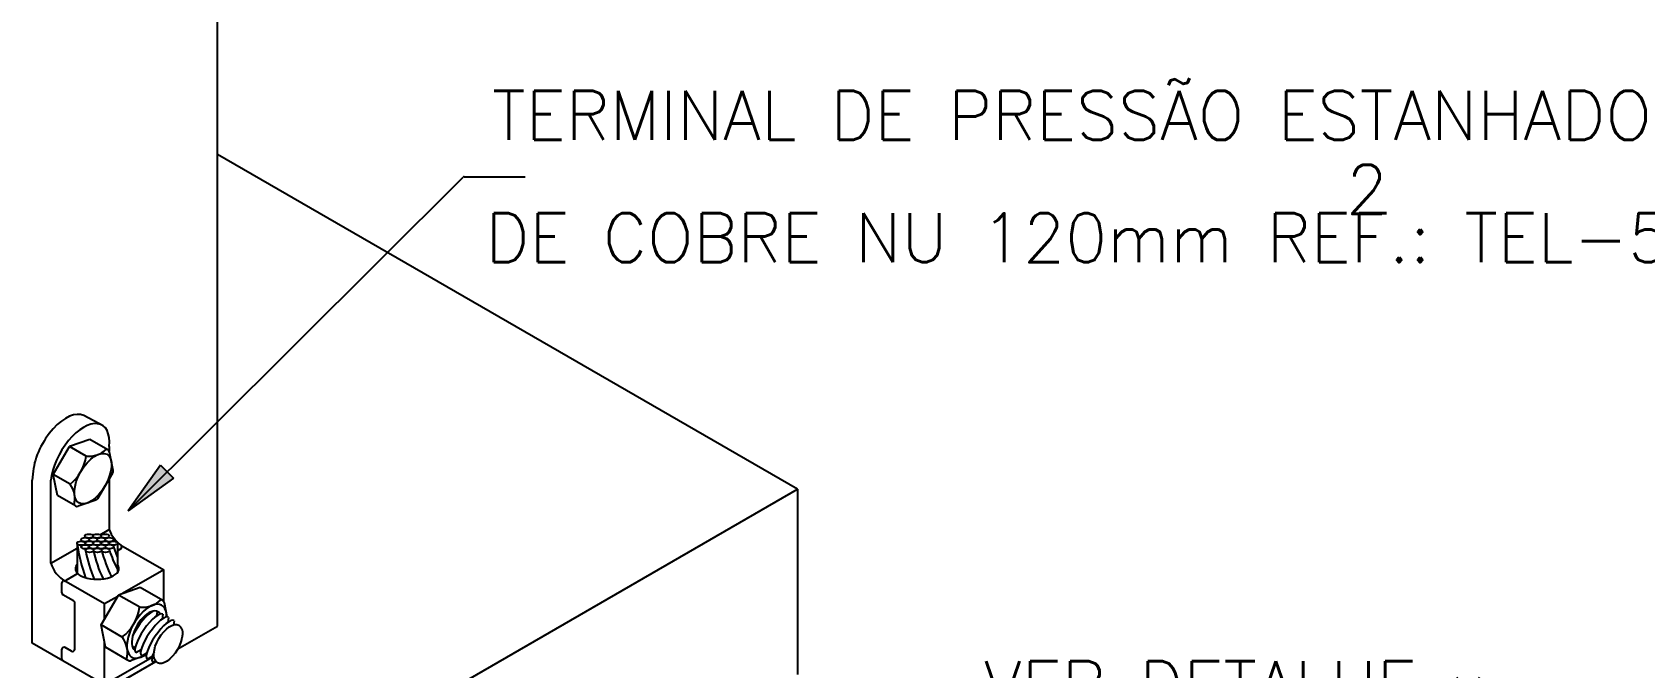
# Model space of a CAD drawing. Header units: millimetres. Extents: x -5284.5 to -5268.1, y -4645.5 to -4626.8.
# Drawn here: x -5278.47 to -5271.89, y -4636.73 to -4634.13 of the extents above; entities that cross this region are included whole.
import ezdxf

# ---------------------------------------------------------------- set-up
doc = ezdxf.new("R2010")
doc.units = ezdxf.units.MM
doc.header["$LTSCALE"] = 10
doc.layers.add('Termotécnica', color=7, linetype='Continuous')
doc.styles.add('r80', font='romans.shx')

msp = doc.modelspace()

# ---------------------------------------------------------------- linework, layer by layer
at = {"layer": 'Termotécnica', "color": 2}
for p, q in [((-5277.7162, -4636.5567), (-5277.7162, -4632.3034)), ((-5275.3502, -4635.9986), (-5277.7162, -4634.6325)), ((-5278.0813, -4636.0862), (-5276.7136, -4634.7242)), ((-5276.7105, -4634.7234), (-5276.4609, -4634.7234)), ((-5278.1833, -4635.74), (-5278.2623, -4635.6978)), ((-5278.1582, -4635.8233), (-5278.1582, -4635.8435)), ((-5277.9494, -4635.8998), (-5278.0813, -4636.0862)), ((-5277.9494, -4635.8998), (-5277.8961, -4635.9527)), ((-5278.4684, -4635.9241), (-5278.4723, -4635.9616)), ((-5278.4723, -4636.6269), (-5278.4723, -4635.9616)), ((-5278.3963, -4636.3001), (-5278.3963, -4635.9616)), ((-5278.1582, -4635.9554), (-5278.1582, -4636.1626)), ((-5277.8961, -4635.9527), (-5278.0813, -4636.0862)), ((-5277.4899, -4637.2339), (-5275.3502, -4635.9986)), ((-5275.3502, -4635.9986), (-5275.3502, -4636.7547)), ((-5278.1953, -4636.184), (-5278.1582, -4636.1626)), ((-5278.1108, -4636.2263), (-5277.936, -4636.3272)), ((-5278.3963, -4636.3001), (-5278.2897, -4636.2386)), ((-5278.1108, -4636.2414), (-5278.1248, -4636.2494)), ((-5278.2864, -4636.3428), (-5278.3346, -4636.3706)), ((-5277.936, -4636.3272), (-5278.1044, -4636.4245)), ((-5277.936, -4636.4565), (-5277.936, -4636.3272)), ((-5278.3513, -4636.4213), (-5278.3513, -4636.3811)), ((-5278.1772, -4636.4665), (-5278.3433, -4636.3706)), ((-5278.0325, -4636.3996), (-5278.1205, -4636.4301)), ((-5277.9399, -4636.453), (-5278.0325, -4636.3996)), ((-5278.3034, -4636.4539), (-5278.3469, -4636.4288)), ((-5278.299, -4636.6515), (-5278.299, -4636.4615)), ((-5278.1908, -4636.5519), (-5278.1205, -4636.4301)), ((-5278.1237, -4636.4356), (-5278.1772, -4636.4665)), ((-5278.1772, -4636.5283), (-5278.1772, -4636.4665)), ((-5278.0339, -4636.4803), (-5278.1205, -4636.4301)), ((-5277.9223, -4636.5192), (-5277.9332, -4636.4626)), ((-5278.1048, -4636.6016), (-5278.1908, -4636.5519)), ((-5278.1732, -4636.6433), (-5278.1908, -4636.5519)), ((-5277.9631, -4636.4968), (-5277.9656, -4636.5157)), ((-5277.9397, -4636.5083), (-5277.9424, -4636.5291)), ((-5277.9166, -4636.5217), (-5277.9193, -4636.5425)), ((-5277.8934, -4636.535), (-5277.8956, -4636.5518)), ((-5277.8784, -4636.6501), (-5277.7162, -4636.5567)), ((-5278.1772, -4636.7973), (-5278.1772, -4636.6227)), ((-5278.1772, -4636.7973), (-5278.4723, -4636.6269)), ((-5278.3513, -4636.6918), (-5278.3513, -4636.6515)), ((-5278.3121, -4636.6591), (-5278.3382, -4636.644)), ((-5277.9828, -4636.6851), (-5278.1772, -4636.7973)), ((-5278.0807, -4636.6968), (-5278.1732, -4636.6433)), ((-5278.0067, -4636.6763), (-5278.069, -4636.6979)), ((-5278.0614, -4636.6455), (-5278.0514, -4636.6398)), ((-5278.049, -4636.665), (-5278.0282, -4636.6532)), ((-5278.0259, -4636.6783), (-5278.005, -4636.6665)), ((-5278.0027, -4636.6917), (-5277.9819, -4636.6799)), ((-5278.0907, -4636.7722), (-5277.9676, -4636.7014)), ((-5277.9796, -4636.7051), (-5277.9694, -4636.6993))]:
    msp.add_line(p, q, dxfattribs=at)
at = {"layer": 'Termotécnica', "color": 3}
for p, q in [((-5278.3863, -4635.9379), (-5278.3204, -4635.8236)), ((-5278.2379, -4635.795), (-5278.3204, -4635.8236)), ((-5278.252, -4635.8631), (-5278.3204, -4635.8236)), ((-5278.1634, -4635.838), (-5278.2379, -4635.795)), ((-5278.1426, -4635.922), (-5278.157, -4635.847)), ((-5278.3699, -4636.0236), (-5278.3863, -4635.9379)), ((-5278.318, -4635.9774), (-5278.3863, -4635.9379)), ((-5278.2052, -4636.0368), (-5278.1441, -4635.9311)), ((-5278.2954, -4636.0666), (-5278.3699, -4636.0236)), ((-5278.2123, -4636.0427), (-5278.2844, -4636.0677)), ((-5278.2897, -4636.2188), (-5278.2897, -4636.3391)), ((-5278.1248, -4636.2185), (-5278.1248, -4636.3383)), ((-5277.9181, -4636.5411), (-5277.9187, -4636.5379))]:
    msp.add_line(p, q, dxfattribs=at)
at = {"layer": 'Termotécnica', "color": 1}
msp.add_line((-5278.1407, -4636.233), (-5278.1257, -4636.2742), dxfattribs=at)
at = {"layer": 'Termotécnica', "color": 2}
for centre, radius, start, end in [((-5276.7118, -4634.7259), 0.0025, 90, 134.8791), ((-5276.7105, -4634.7259), 0.0025, 90, 134.8791), ((-5278.0253, -4636.1131), 0.1419, 200.44706, 233.78191), ((-5278.1151, -4636.2338), 0.0087, 300, 60), ((-5278.2713, -4636.2608), 0.1311, 197.44936, 239.28974), ((-5278.3426, -4636.3811), 0.0087, 60, 180), ((-5278.3426, -4636.4213), 0.0087, 180, 240), ((-5278.339, -4636.3631), 0.0087, 240, 300), ((-5278.3078, -4636.4615), 0.0087, 0, 60), ((-5278.2203, -4636.4536), 0.1877, 307.99693, 352.0248), ((-5278.0227, -4636.3717), 0.1087, 263.81075, 314.50098), ((-5277.947, -4636.4652), 0.0141, 10.88457, 60), ((-5278.1928, -4636.6658), 0.109, 345.58178, 36.10648), ((-5278.3426, -4636.6515), 0.0087, 60, 180), ((-5278.3426, -4636.6918), 0.0087, 180, 240), ((-5278.3078, -4636.6515), 0.0087, 240, 360), ((-5278.0736, -4636.6846), 0.0141, 240, 289.11647)]:
    msp.add_arc(centre, radius, start, end, dxfattribs=at)
at = {"layer": 'Termotécnica', "color": 3}
for centre, radius, start, end in [((-5278.241, -4635.7618), 0.1019, 263.81075, 314.50098), ((-5278.4264, -4635.8386), 0.1761, 307.99693, 352.0248), ((-5278.17, -4635.8495), 0.0132, 10.88457, 60), ((-5278.1556, -4635.9245), 0.0132, 330, 10.88457), ((-5278.4006, -4636.0376), 0.1022, 345.58178, 36.10648), ((-5278.2888, -4636.0552), 0.0132, 240, 289.11647), ((-5278.2166, -4636.0302), 0.0132, 289.11647, 330)]:
    msp.add_arc(centre, radius, start, end, dxfattribs=at)
at = {"layer": 'Termotécnica', "color": 1}
for centre, radius, start, end in [((-5277.5336, -4636.106), 0.7645, 188.48026, 199.38443), ((-5277.6653, -4636.1343), 0.6004, 190.88301, 202.6837), ((-5277.7533, -4636.1529), 0.4788, 191.40438, 206.10064), ((-5277.379, -4636.0033), 0.8472, 196.77146, 204.59764), ((-5277.7761, -4636.1341), 0.3975, 196.60689, 208.67966)]:
    msp.add_arc(centre, radius, start, end, dxfattribs=at)
at = {"layer": 'Termotécnica', "color": 2}
for centre, major_axis, ratio, start_param, end_param in [((-5278.3494, -4635.8549), (-0.0898, -0.1556), 0.510458, 3.17555, 5.439561), ((-5278.2773, -4635.8925), (-0.0898, -0.1556), 0.510458, 2.297968, 5.439561), ((-5278.2073, -4636.3228), (-0.089, -0.0002), 0.485325, 5.906901, 9.80168), ((-5278.0052, -4636.5778), (-0.0611, -0.1058), 0.500279, -3.871922, 0.848217), ((-5278.0052, -4636.5778), (-0.0459, -0.0795), 0.500279, 2.861531, 6.228609)]:
    msp.add_ellipse(centre, major_axis=major_axis, ratio=ratio, start_param=start_param, end_param=end_param, dxfattribs=at)
at = {"layer": 'Termotécnica', "color": 3}
msp.add_ellipse((-5278.2246, -4635.9551), major_axis=(-0.0573, -0.0992), ratio=0.500279, dxfattribs=at)
at = {"layer": 'Termotécnica', "color": 2}
for centre, major_axis, ratio in [((-5278.2732, -4636.2188), (0.0165, 0), 0.509483), ((-5278.2565, -4636.204), (0.0165, 0), 0.509483), ((-5278.2561, -4636.2333), (0.0165, 0), 0.509483), ((-5278.2406, -4636.1895), (0.0165, 0), 0.509483), ((-5278.2403, -4636.2184), (0.0165, 0), 0.509483), ((-5278.2234, -4636.204), (0.0165, 0), 0.509483), ((-5278.2231, -4636.233), (0.0165, 0), 0.509483), ((-5278.2079, -4636.1895), (0.0165, 0), 0.509483), ((-5278.2072, -4636.2184), (0.0165, 0), 0.509483), ((-5278.1907, -4636.204), (0.0165, 0), 0.509483), ((-5278.19, -4636.233), (0.0165, 0), 0.509483), ((-5278.1748, -4636.1895), (0.0165, 0), 0.509483), ((-5278.1744, -4636.2185), (0.0165, 0), 0.509483), ((-5278.1576, -4636.204), (0.0165, 0), 0.509483), ((-5278.1572, -4636.233), (0.0165, 0), 0.509483), ((-5278.1413, -4636.2185), (0.0165, 0), 0.509483), ((-5278.2384, -4636.2477), (0.0165, 0), 0.509483), ((-5278.2062, -4636.2476), (0.0165, 0), 0.509483), ((-5278.1735, -4636.2477), (0.0165, 0), 0.509483), ((-5277.9178, -4636.6301), (-0.0441, -0.0764), 0.500279)]:
    msp.add_ellipse(centre, major_axis=major_axis, ratio=ratio, dxfattribs=at)
at = {"layer": 'Termotécnica', "color": 1}
for centre, major_axis, ratio, start_param, end_param in [((-5278.0175, -4636.5725), (-0.0547, -0.0791), 0.279135, 3.653434, 5.169979), ((-5277.9942, -4636.5868), (-0.0549, -0.0789), 0.281547, 3.158868, 6.283185), ((-5277.971, -4636.5994), (-0.0549, -0.0789), 0.281547, 3.158868, 6.283185), ((-5277.9478, -4636.6128), (-0.0549, -0.0789), 0.281547, 3.158868, 6.283185), ((-5277.9249, -4636.6268), (0.0547, 0.0791), 0.279135, 2.20721, 3.141593)]:
    msp.add_ellipse(centre, major_axis=major_axis, ratio=ratio, start_param=start_param, end_param=end_param, dxfattribs=at)
at = {"layer": 'Termotécnica', "color": 2}
msp.add_solid([(-5278.0813, -4636.0862), (-5277.8961, -4635.9527), (-5277.9494, -4635.8998), (-5277.9485, -4635.9009)], dxfattribs=at)

# ---------------------------------------------------------------- texts
at = {"layer": 'Termotécnica', "color": 2, "style": 'r80'}
for s, p in [('TERMINAL DE PRESSÃO ESTANHADO PARA CABO ', (-5276.5959, -4634.5724)), ('2', (-5273.1117, -4634.8743)), ('DE COBRE NU 120mm REF.: TEL-5014', (-5276.6235, -4635.0721)), ('VER DETALHE x', (-5274.5892, -4636.9005))]:
    msp.add_text(s, height=0.2, dxfattribs=at).set_placement(p)

doc.saveas('drawing.dxf')
